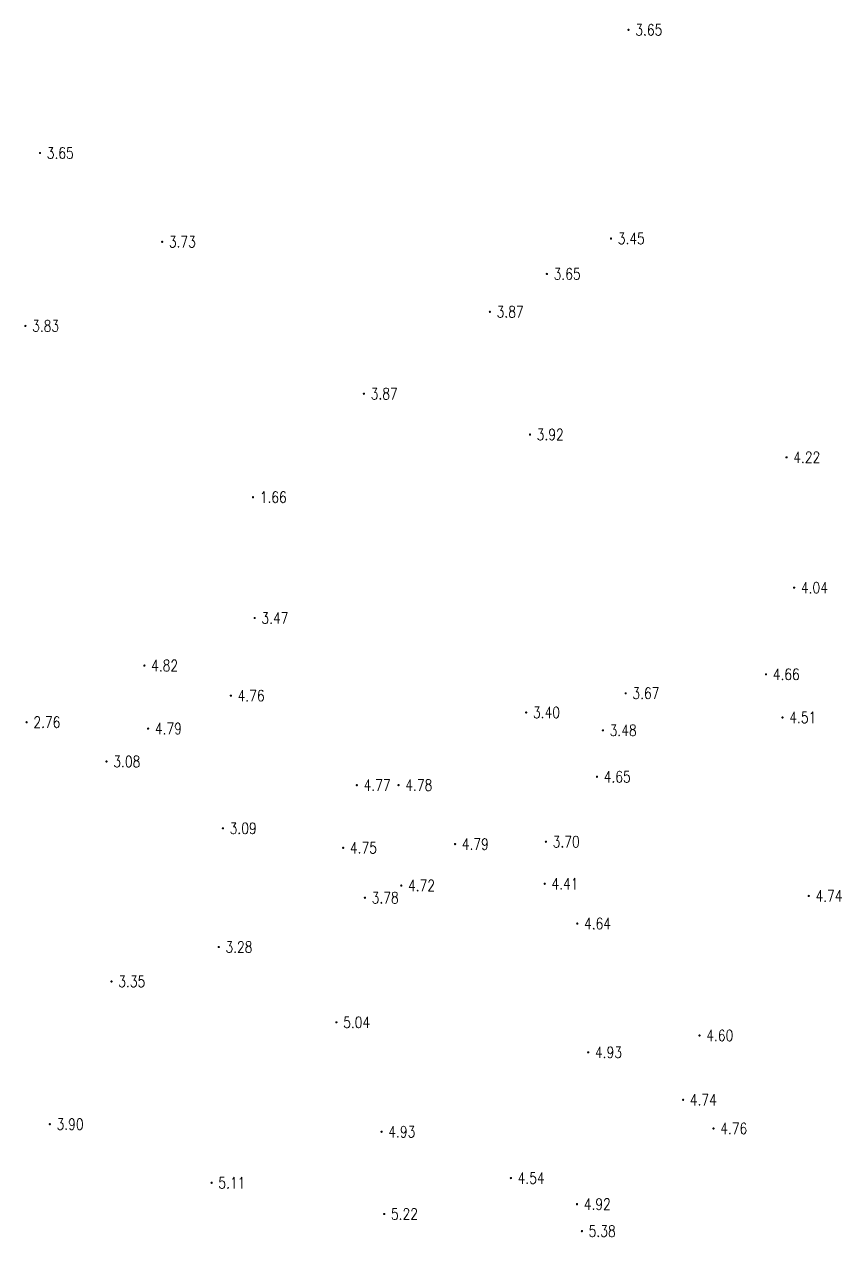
# Model space of a CAD drawing. Extents: x 476861 to 479475, y 2367369 to 2370541.
# Drawn here: x 478450.4 to 478523.1, y 2367840.9 to 2367948.8 of the extents above; entities that cross this region are included whole.
import ezdxf
from ezdxf.enums import TextEntityAlignment as Align

# ---------------------------------------------------------------- set-up
doc = ezdxf.new("R2010")
doc.units = 0
doc.header["$LTSCALE"] = 0.5
doc.layers.get('0').update_dxf_attribs({"linetype": 'CONTINUOUS'})
doc.layers.add('GCD', color=1, linetype='CONTINUOUS')
doc.styles.add('HZ', font='rs.shx', dxfattribs={"width": 0.8, "bigfont": 'hztxt.shx'})

# ---------------------------------------------------------------- blocks, each defined once
blk = doc.blocks.new('GC200')
at = {"linetype": 'Continuous', "const_width": 0.2, "flags": 128}
blk.add_lwpolyline([(-0.1, 0, 1), (0.1, 0, 1)], format="xyb", close=True, dxfattribs=at)

msp = doc.modelspace()

# ---------------------------------------------------------------- block references
at = {"layer": 'GCD', "linetype": 'Continuous'}
ref = msp.add_blockref('GC200', (478504.15, 2367948.277, 3.65), dxfattribs=dict(at, xscale=0.5, yscale=0.5, zscale=0.5))
ref.add_attrib('height', '3.65', dxfattribs={"linetype": 'Continuous', "height": 1, "style": 'HZ', "width": 0.8}).set_placement((478504.75, 2367948.277, 3.65), align=Align.MIDDLE_LEFT)
ref = msp.add_blockref('GC200', (478451.828, 2367937.325, 3.65), dxfattribs=dict(at, xscale=0.5, yscale=0.5, zscale=0.5))
ref.add_attrib('height', '3.65', dxfattribs={"linetype": 'Continuous', "height": 1, "style": 'HZ', "width": 0.8}).set_placement((478452.428, 2367937.325, 3.65), align=Align.MIDDLE_LEFT)
ref = msp.add_blockref('GC200', (478502.592, 2367929.717, 3.454), dxfattribs=dict(at, xscale=0.5, yscale=0.5, zscale=0.5))
ref.add_attrib('height', '3.45', dxfattribs={"linetype": 'Continuous', "height": 1, "style": 'HZ', "width": 0.8}).set_placement((478503.192, 2367929.717, 3.454), align=Align.MIDDLE_LEFT)
ref = msp.add_blockref('GC200', (478462.682, 2367929.423, 3.73), dxfattribs=dict(at, xscale=0.5, yscale=0.5, zscale=0.5))
ref.add_attrib('height', '3.73', dxfattribs={"linetype": 'Continuous', "height": 1, "style": 'HZ', "width": 0.8}).set_placement((478463.282, 2367929.423, 3.73), align=Align.MIDDLE_LEFT)
ref = msp.add_blockref('GC200', (478496.887, 2367926.568, 3.65), dxfattribs=dict(at, xscale=0.5, yscale=0.5, zscale=0.5))
ref.add_attrib('height', '3.65', dxfattribs={"linetype": 'Continuous', "height": 1, "style": 'HZ', "width": 0.8}).set_placement((478497.487, 2367926.568, 3.65), align=Align.MIDDLE_LEFT)
ref = msp.add_blockref('GC200', (478491.824, 2367923.198, 3.87), dxfattribs=dict(at, xscale=0.5, yscale=0.5, zscale=0.5))
ref.add_attrib('height', '3.87', dxfattribs={"linetype": 'Continuous', "height": 1, "style": 'HZ', "width": 0.8}).set_placement((478492.424, 2367923.198, 3.87), align=Align.MIDDLE_LEFT)
ref = msp.add_blockref('GC200', (478450.526, 2367921.943, 3.83), dxfattribs=dict(at, xscale=0.5, yscale=0.5, zscale=0.5))
ref.add_attrib('height', '3.83', dxfattribs={"linetype": 'Continuous', "height": 1, "style": 'HZ', "width": 0.8}).set_placement((478451.126, 2367921.943, 3.83), align=Align.MIDDLE_LEFT)
ref = msp.add_blockref('GC200', (478480.621, 2367915.914, 3.87), dxfattribs=dict(at, xscale=0.5, yscale=0.5, zscale=0.5))
ref.add_attrib('height', '3.87', dxfattribs={"linetype": 'Continuous', "height": 1, "style": 'HZ', "width": 0.8}).set_placement((478481.221, 2367915.914, 3.87), align=Align.MIDDLE_LEFT)
ref = msp.add_blockref('GC200', (478495.386, 2367912.282, 3.92), dxfattribs=dict(at, xscale=0.5, yscale=0.5, zscale=0.5))
ref.add_attrib('height', '3.92', dxfattribs={"linetype": 'Continuous', "height": 1, "style": 'HZ', "width": 0.8}).set_placement((478495.986, 2367912.282, 3.92), align=Align.MIDDLE_LEFT)
ref = msp.add_blockref('GC200', (478518.193, 2367910.254, 4.223), dxfattribs=dict(at, xscale=0.5, yscale=0.5, zscale=0.5))
ref.add_attrib('height', '4.22', dxfattribs={"linetype": 'Continuous', "height": 1, "style": 'HZ', "width": 0.8}).set_placement((478518.793, 2367910.254, 4.223), align=Align.MIDDLE_LEFT)
ref = msp.add_blockref('GC200', (478470.765, 2367906.71, 1.66), dxfattribs=dict(at, xscale=0.5, yscale=0.5, zscale=0.5))
ref.add_attrib('height', '1.66', dxfattribs={"linetype": 'Continuous', "height": 1, "style": 'HZ', "width": 0.8}).set_placement((478471.365, 2367906.71, 1.66), align=Align.MIDDLE_LEFT)
ref = msp.add_blockref('GC200', (478518.872, 2367898.667, 4.042), dxfattribs=dict(at, xscale=0.5, yscale=0.5, zscale=0.5))
ref.add_attrib('height', '4.04', dxfattribs={"linetype": 'Continuous', "height": 1, "style": 'HZ', "width": 0.8}).set_placement((478519.472, 2367898.667, 4.042), align=Align.MIDDLE_LEFT)
ref = msp.add_blockref('GC200', (478470.911, 2367895.966, 3.465), dxfattribs=dict(at, xscale=0.5, yscale=0.5, zscale=0.5))
ref.add_attrib('height', '3.47', dxfattribs={"linetype": 'Continuous', "height": 1, "style": 'HZ', "width": 0.8}).set_placement((478471.511, 2367895.966, 3.465), align=Align.MIDDLE_LEFT)
ref = msp.add_blockref('GC200', (478461.106, 2367891.734, 4.815), dxfattribs=dict(at, xscale=0.5, yscale=0.5, zscale=0.5))
ref.add_attrib('height', '4.82', dxfattribs={"linetype": 'Continuous', "height": 1, "style": 'HZ', "width": 0.8}).set_placement((478461.706, 2367891.734, 4.815), align=Align.MIDDLE_LEFT)
ref = msp.add_blockref('GC200', (478516.37, 2367890.956, 4.659), dxfattribs=dict(at, xscale=0.5, yscale=0.5, zscale=0.5))
ref.add_attrib('height', '4.66', dxfattribs={"linetype": 'Continuous', "height": 1, "style": 'HZ', "width": 0.8}).set_placement((478516.97, 2367890.956, 4.659), align=Align.MIDDLE_LEFT)
ref = msp.add_blockref('GC200', (478468.792, 2367889.061, 4.76), dxfattribs=dict(at, xscale=0.5, yscale=0.5, zscale=0.5))
ref.add_attrib('height', '4.76', dxfattribs={"linetype": 'Continuous', "height": 1, "style": 'HZ', "width": 0.8}).set_placement((478469.392, 2367889.061, 4.76), align=Align.MIDDLE_LEFT)
ref = msp.add_blockref('GC200', (478503.893, 2367889.27, 3.666), dxfattribs=dict(at, xscale=0.5, yscale=0.5, zscale=0.5))
ref.add_attrib('height', '3.67', dxfattribs={"linetype": 'Continuous', "height": 1, "style": 'HZ', "width": 0.8}).set_placement((478504.493, 2367889.27, 3.666), align=Align.MIDDLE_LEFT)
ref = msp.add_blockref('GC200', (478495.051, 2367887.565, 3.397), dxfattribs=dict(at, xscale=0.5, yscale=0.5, zscale=0.5))
ref.add_attrib('height', '3.40', dxfattribs={"linetype": 'Continuous', "height": 1, "style": 'HZ', "width": 0.8}).set_placement((478495.651, 2367887.565, 3.397), align=Align.MIDDLE_LEFT)
ref = msp.add_blockref('GC200', (478450.635, 2367886.698, 2.761), dxfattribs=dict(at, xscale=0.5, yscale=0.5, zscale=0.5))
ref.add_attrib('height', '2.76', dxfattribs={"linetype": 'Continuous', "height": 1, "style": 'HZ', "width": 0.8}).set_placement((478451.235, 2367886.698, 2.761), align=Align.MIDDLE_LEFT)
ref = msp.add_blockref('GC200', (478517.838, 2367887.122, 4.505), dxfattribs=dict(at, xscale=0.5, yscale=0.5, zscale=0.5))
ref.add_attrib('height', '4.51', dxfattribs={"linetype": 'Continuous', "height": 1, "style": 'HZ', "width": 0.8}).set_placement((478518.438, 2367887.122, 4.505), align=Align.MIDDLE_LEFT)
ref = msp.add_blockref('GC200', (478461.438, 2367886.129, 4.79), dxfattribs=dict(at, xscale=0.5, yscale=0.5, zscale=0.5))
ref.add_attrib('height', '4.79', dxfattribs={"linetype": 'Continuous', "height": 1, "style": 'HZ', "width": 0.8}).set_placement((478462.038, 2367886.129, 4.79), align=Align.MIDDLE_LEFT)
ref = msp.add_blockref('GC200', (478501.868, 2367885.972, 3.481), dxfattribs=dict(at, xscale=0.5, yscale=0.5, zscale=0.5))
ref.add_attrib('height', '3.48', dxfattribs={"linetype": 'Continuous', "height": 1, "style": 'HZ', "width": 0.8}).set_placement((478502.468, 2367885.972, 3.481), align=Align.MIDDLE_LEFT)
ref = msp.add_blockref('GC200', (478457.741, 2367883.201, 3.082), dxfattribs=dict(at, xscale=0.5, yscale=0.5, zscale=0.5))
ref.add_attrib('height', '3.08', dxfattribs={"linetype": 'Continuous', "height": 1, "style": 'HZ', "width": 0.8}).set_placement((478458.341, 2367883.201, 3.082), align=Align.MIDDLE_LEFT)
ref = msp.add_blockref('GC200', (478479.993, 2367881.103, 4.766), dxfattribs=dict(at, xscale=0.5, yscale=0.5, zscale=0.5))
ref.add_attrib('height', '4.77', dxfattribs={"linetype": 'Continuous', "height": 1, "style": 'HZ', "width": 0.8}).set_placement((478480.593, 2367881.103, 4.766), align=Align.MIDDLE_LEFT)
ref = msp.add_blockref('GC200', (478483.701, 2367881.104, 4.777), dxfattribs=dict(at, xscale=0.5, yscale=0.5, zscale=0.5))
ref.add_attrib('height', '4.78', dxfattribs={"linetype": 'Continuous', "height": 1, "style": 'HZ', "width": 0.8}).set_placement((478484.301, 2367881.104, 4.777), align=Align.MIDDLE_LEFT)
ref = msp.add_blockref('GC200', (478501.341, 2367881.843, 4.65), dxfattribs=dict(at, xscale=0.5, yscale=0.5, zscale=0.5))
ref.add_attrib('height', '4.65', dxfattribs={"linetype": 'Continuous', "height": 1, "style": 'HZ', "width": 0.8}).set_placement((478501.941, 2367881.843, 4.65), align=Align.MIDDLE_LEFT)
ref = msp.add_blockref('GC200', (478468.089, 2367877.262, 3.09), dxfattribs=dict(at, xscale=0.5, yscale=0.5, zscale=0.5))
ref.add_attrib('height', '3.09', dxfattribs={"linetype": 'Continuous', "height": 1, "style": 'HZ', "width": 0.8}).set_placement((478468.689, 2367877.262, 3.09), align=Align.MIDDLE_LEFT)
ref = msp.add_blockref('GC200', (478488.728, 2367875.856, 4.789), dxfattribs=dict(at, xscale=0.5, yscale=0.5, zscale=0.5))
ref.add_attrib('height', '4.79', dxfattribs={"linetype": 'Continuous', "height": 1, "style": 'HZ', "width": 0.8}).set_placement((478489.328, 2367875.856, 4.789), align=Align.MIDDLE_LEFT)
ref = msp.add_blockref('GC200', (478496.805, 2367876.068, 3.697), dxfattribs=dict(at, xscale=0.5, yscale=0.5, zscale=0.5))
ref.add_attrib('height', '3.70', dxfattribs={"linetype": 'Continuous', "height": 1, "style": 'HZ', "width": 0.8}).set_placement((478497.405, 2367876.068, 3.697), align=Align.MIDDLE_LEFT)
ref = msp.add_blockref('GC200', (478478.78, 2367875.524, 4.754), dxfattribs=dict(at, xscale=0.5, yscale=0.5, zscale=0.5))
ref.add_attrib('height', '4.75', dxfattribs={"linetype": 'Continuous', "height": 1, "style": 'HZ', "width": 0.8}).set_placement((478479.38, 2367875.524, 4.754), align=Align.MIDDLE_LEFT)
ref = msp.add_blockref('GC200', (478483.943, 2367872.167, 4.715), dxfattribs=dict(at, xscale=0.5, yscale=0.5, zscale=0.5))
ref.add_attrib('height', '4.72', dxfattribs={"linetype": 'Continuous', "height": 1, "style": 'HZ', "width": 0.8}).set_placement((478484.543, 2367872.167, 4.715), align=Align.MIDDLE_LEFT)
ref = msp.add_blockref('GC200', (478496.697, 2367872.33, 4.412), dxfattribs=dict(at, xscale=0.5, yscale=0.5, zscale=0.5))
ref.add_attrib('height', '4.41', dxfattribs={"linetype": 'Continuous', "height": 1, "style": 'HZ', "width": 0.8}).set_placement((478497.297, 2367872.33, 4.412), align=Align.MIDDLE_LEFT)
ref = msp.add_blockref('GC200', (478480.712, 2367871.084, 3.78), dxfattribs=dict(at, xscale=0.5, yscale=0.5, zscale=0.5))
ref.add_attrib('height', '3.78', dxfattribs={"linetype": 'Continuous', "height": 1, "style": 'HZ', "width": 0.8}).set_placement((478481.312, 2367871.084, 3.78), align=Align.MIDDLE_LEFT)
ref = msp.add_blockref('GC200', (478520.171, 2367871.246, 4.744), dxfattribs=dict(at, xscale=0.5, yscale=0.5, zscale=0.5))
ref.add_attrib('height', '4.74', dxfattribs={"linetype": 'Continuous', "height": 1, "style": 'HZ', "width": 0.8}).set_placement((478520.771, 2367871.246, 4.744), align=Align.MIDDLE_LEFT)
ref = msp.add_blockref('GC200', (478499.591, 2367868.785, 4.639), dxfattribs=dict(at, xscale=0.5, yscale=0.5, zscale=0.5))
ref.add_attrib('height', '4.64', dxfattribs={"linetype": 'Continuous', "height": 1, "style": 'HZ', "width": 0.8}).set_placement((478500.191, 2367868.785, 4.639), align=Align.MIDDLE_LEFT)
ref = msp.add_blockref('GC200', (478467.715, 2367866.701, 3.28), dxfattribs=dict(at, xscale=0.5, yscale=0.5, zscale=0.5))
ref.add_attrib('height', '3.28', dxfattribs={"linetype": 'Continuous', "height": 1, "style": 'HZ', "width": 0.8}).set_placement((478468.315, 2367866.701, 3.28), align=Align.MIDDLE_LEFT)
ref = msp.add_blockref('GC200', (478458.183, 2367863.635, 3.35), dxfattribs=dict(at, xscale=0.5, yscale=0.5, zscale=0.5))
ref.add_attrib('height', '3.35', dxfattribs={"linetype": 'Continuous', "height": 1, "style": 'HZ', "width": 0.8}).set_placement((478458.783, 2367863.635, 3.35), align=Align.MIDDLE_LEFT)
ref = msp.add_blockref('GC200', (478478.178, 2367860.006, 5.041), dxfattribs=dict(at, xscale=0.5, yscale=0.5, zscale=0.5))
ref.add_attrib('height', '5.04', dxfattribs={"linetype": 'Continuous', "height": 1, "style": 'HZ', "width": 0.8}).set_placement((478478.778, 2367860.006, 5.041), align=Align.MIDDLE_LEFT)
ref = msp.add_blockref('GC200', (478510.457, 2367858.837, 4.6), dxfattribs=dict(at, xscale=0.5, yscale=0.5, zscale=0.5))
ref.add_attrib('height', '4.60', dxfattribs={"linetype": 'Continuous', "height": 1, "style": 'HZ', "width": 0.8}).set_placement((478511.057, 2367858.837, 4.6), align=Align.MIDDLE_LEFT)
ref = msp.add_blockref('GC200', (478500.563, 2367857.334, 4.933), dxfattribs=dict(at, xscale=0.5, yscale=0.5, zscale=0.5))
ref.add_attrib('height', '4.93', dxfattribs={"linetype": 'Continuous', "height": 1, "style": 'HZ', "width": 0.8}).set_placement((478501.163, 2367857.334, 4.933), align=Align.MIDDLE_LEFT)
ref = msp.add_blockref('GC200', (478508.998, 2367853.11, 4.743), dxfattribs=dict(at, xscale=0.5, yscale=0.5, zscale=0.5))
ref.add_attrib('height', '4.74', dxfattribs={"linetype": 'Continuous', "height": 1, "style": 'HZ', "width": 0.8}).set_placement((478509.598, 2367853.11, 4.743), align=Align.MIDDLE_LEFT)
ref = msp.add_blockref('GC200', (478452.699, 2367850.941, 3.903), dxfattribs=dict(at, xscale=0.5, yscale=0.5, zscale=0.5))
ref.add_attrib('height', '3.90', dxfattribs={"linetype": 'Continuous', "height": 1, "style": 'HZ', "width": 0.8}).set_placement((478453.299, 2367850.941, 3.903), align=Align.MIDDLE_LEFT)
ref = msp.add_blockref('GC200', (478482.19, 2367850.271, 4.926), dxfattribs=dict(at, xscale=0.5, yscale=0.5, zscale=0.5))
ref.add_attrib('height', '4.93', dxfattribs={"linetype": 'Continuous', "height": 1, "style": 'HZ', "width": 0.8}).set_placement((478482.79, 2367850.271, 4.926), align=Align.MIDDLE_LEFT)
ref = msp.add_blockref('GC200', (478511.698, 2367850.564, 4.756), dxfattribs=dict(at, xscale=0.5, yscale=0.5, zscale=0.5))
ref.add_attrib('height', '4.76', dxfattribs={"linetype": 'Continuous', "height": 1, "style": 'HZ', "width": 0.8}).set_placement((478512.298, 2367850.564, 4.756), align=Align.MIDDLE_LEFT)
ref = msp.add_blockref('GC200', (478467.083, 2367845.73, 5.107), dxfattribs=dict(at, xscale=0.5, yscale=0.5, zscale=0.5))
ref.add_attrib('height', '5.11', dxfattribs={"linetype": 'Continuous', "height": 1, "style": 'HZ', "width": 0.8}).set_placement((478467.683, 2367845.73, 5.107), align=Align.MIDDLE_LEFT)
ref = msp.add_blockref('GC200', (478493.688, 2367846.152, 4.541), dxfattribs=dict(at, xscale=0.5, yscale=0.5, zscale=0.5))
ref.add_attrib('height', '4.54', dxfattribs={"linetype": 'Continuous', "height": 1, "style": 'HZ', "width": 0.8}).set_placement((478494.288, 2367846.152, 4.541), align=Align.MIDDLE_LEFT)
ref = msp.add_blockref('GC200', (478499.567, 2367843.83, 4.924), dxfattribs=dict(at, xscale=0.5, yscale=0.5, zscale=0.5))
ref.add_attrib('height', '4.92', dxfattribs={"linetype": 'Continuous', "height": 1, "style": 'HZ', "width": 0.8}).set_placement((478500.167, 2367843.83, 4.924), align=Align.MIDDLE_LEFT)
ref = msp.add_blockref('GC200', (478482.426, 2367842.953, 5.217), dxfattribs=dict(at, xscale=0.5, yscale=0.5, zscale=0.5))
ref.add_attrib('height', '5.22', dxfattribs={"linetype": 'Continuous', "height": 1, "style": 'HZ', "width": 0.8}).set_placement((478483.026, 2367842.953, 5.217), align=Align.MIDDLE_LEFT)
ref = msp.add_blockref('GC200', (478500.004, 2367841.432, 5.375), dxfattribs=dict(at, xscale=0.5, yscale=0.5, zscale=0.5))
ref.add_attrib('height', '5.38', dxfattribs={"linetype": 'Continuous', "height": 1, "style": 'HZ', "width": 0.8}).set_placement((478500.604, 2367841.432, 5.375), align=Align.MIDDLE_LEFT)

doc.saveas('drawing.dxf')
